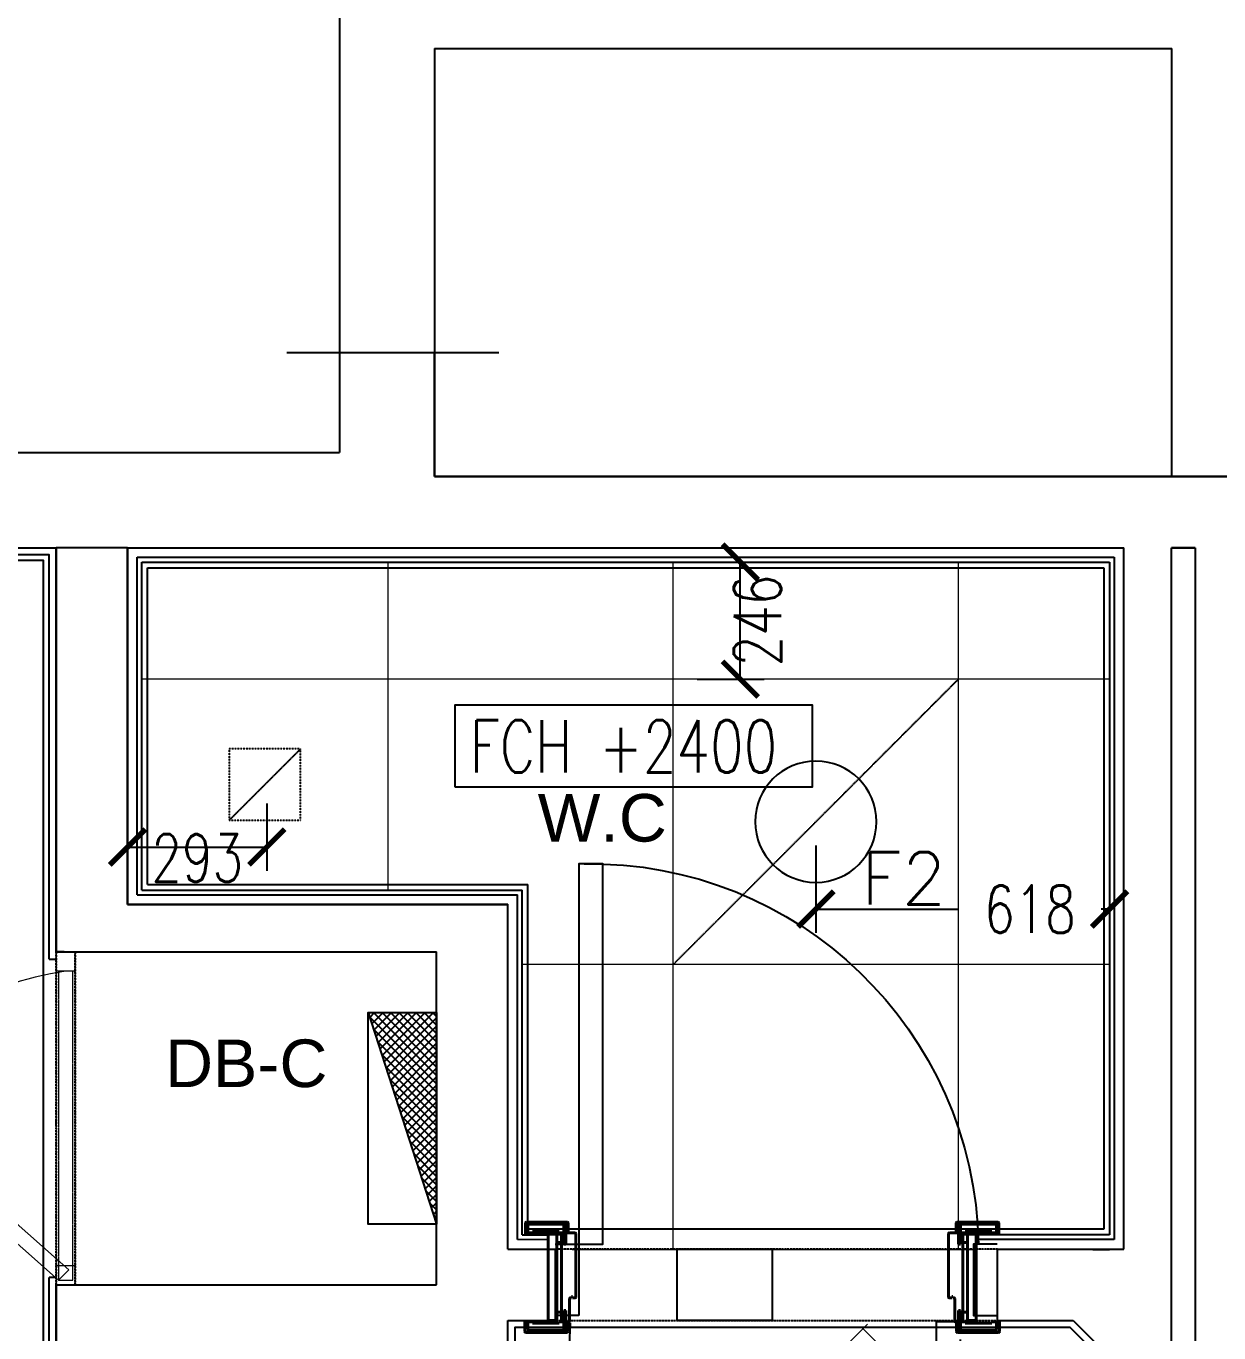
# Model space of a CAD drawing. Header units: millimetres. Extents: x 186805 to 449048, y 2167 to 51540.
# Drawn here: x 303435 to 305944, y 18431 to 21179 of the extents above; entities that cross this region are included whole.
import ezdxf
from ezdxf.enums import TextEntityAlignment as Align

# ---------------------------------------------------------------- set-up
doc = ezdxf.new("R2010")
doc.units = ezdxf.units.MM
for name, pattern in [('BA$0$DASHED', [0.75, 0.5, -0.25]), ('BC$0$DASHED', [0.75, 0.5, -0.25]), ('DASHED', [0.75, 0.5, -0.25]), ('HIDDEN2', [0.1875, 0.125, -0.0625]), ('TYPICAL.FLR HVAC DUCTING_xref(NID-R5-MO)$0$TYPICAL FLR.-HVAC_xref$0$HIDDEN', [0.375, 0.25, -0.125])]:
    doc.linetypes.add(name, pattern=pattern)
doc.layers.get('0').update_dxf_attribs({"linetype": 'CONTINUOUS'})
doc.layers.get('Defpoints').update_dxf_attribs({"linetype": 'CONTINUOUS'})
for name, color, linetype, lineweight in [('0-60x60-C', 3, 'CONTINUOUS', 13), ('1', 130, 'CONTINUOUS', 40), ('BA$0$0-door shower', 4, 'CONTINUOUS', 5), ('wall', 4, 'CONTINUOUS', 25)]:
    doc.layers.add(name, color=color, linetype=linetype, lineweight=lineweight)
for name, color, linetype in [('0TG-text', 4, 'CONTINUOUS'), ('A-ABOVE DOOR', 1, 'HIDDEN2'), ('a-door', 4, 'CONTINUOUS'), ('a-hatch shaft', 7, 'CONTINUOUS'), ('a-wall', 140, 'CONTINUOUS'), ('BC-TILES', 2, 'CONTINUOUS'), ('Carcass', 77, 'DASHED'), ('dimension', 7, 'CONTINUOUS'), ('DOOR', 3, 'CONTINUOUS'), ('E-ARMATUR', 2, 'CONTINUOUS'), ('E-POWER', 5, 'CONTINUOUS'), ('MEP', 16, 'CONTINUOUS'), ('SHADOW LINE', 151, 'CONTINUOUS'), ('TEXT', 3, 'CONTINUOUS')]:
    doc.layers.add(name, color=color, linetype=linetype)
doc.layers.add('D-ACC-150MM THICK', color=97, linetype='CONTINUOUS', true_color=0x309d2a)
doc.styles.add('BW.B$0$SAS', font='sanss___.ttf')
doc.styles.add('ROMANS_075', font='romans.shx', dxfattribs={"width": 0.75})
doc.dimstyles.new('ARCH_1-50B$0', dxfattribs={"dimscale": 1000, "dimtxt": 0.11, "dimasz": 0.075, "dimexe": 0.05, "dimexo": 0.05, "dimgap": 0.055, "dimtad": 0, "dimdec": 0, "dimrnd": 1, "dimzin": 12, "dimdsep": 46, "dimtxsty": 'ROMANS_075', "dimblk1": 'ARCHTICK', "dimblk2": 'ARCHTICK', "dimsah": 1, "dimcen": 0.07, "dimclrd": 9, "dimclre": 9, "dimadec": 0, "dimazin": 0, "dimtfac": 1, "dimtdec": 0, "dimtofl": 0, "dimtmove": 0, "dimatfit": 3, "dimldrblk": 'ARCHTICK', "dimfxl": 0.05, "dimtolj": 1, "dimtzin": 12, "dimarcsym": 0})

# ---------------------------------------------------------------- blocks, each defined once
blk = doc.blocks.new('A$C7C4A1575')
at = {"layer": 'A-ABOVE DOOR', "color": 8}
for p, q in [((74049.4, 33075), (74979.4, 33075)), ((72999.4, 33000), (72999.4, 32300)), ((72999.4, 33000), (72999.4, 32300)), ((72999.4, 33000), (72999.4, 32300)), ((73039.4, 33000), (73039.4, 32300)), ((74979.4, 32925), (74049.4, 32925))]:
    blk.add_line(p, q, dxfattribs=at)
at = {"layer": 'a-door', "color": 8}
for points in [[(74048.7, 32915), (74148.7, 32915), (74148.7, 32115), (74098.7, 32115), (74098.7, 33065)], [(74098.7, 33065), (74048.7, 33065)], [(74978.7, 32915), (74928.7, 32915), (74928.7, 33065), (74978.7, 33065)]]:
    blk.add_lwpolyline(points, dxfattribs=at)
blk.add_arc((74123.3, 32931.1), 816.3, 269.0247, 358.8665, dxfattribs=at)
at = {"layer": 'a-wall', "color": 8}
for p, q in [((75138.8, 33075), (76428.8, 34365)), ((72999.4, 33455), (72999.4, 33000)), ((73949.4, 33150), (73949.4, 33075)), ((75345.1, 33139.8), (75345.1, 31450)), ((75395.1, 31450), (75395.1, 33119.1)), ((73949.4, 33075), (74049.4, 33075)), ((74049.4, 33075), (74049.4, 32925)), ((74979.4, 33075), (74979.4, 32925)), ((74979.4, 33075), (75138.8, 33075)), ((72999.4, 33000), (73799.4, 33000)), ((73799.4, 33000), (73799.4, 32300)), ((73949.4, 32925), (73949.4, 32200)), ((73949.4, 32925), (74049.4, 32925)), ((74979.4, 32925), (75245.1, 32925)), ((75245.1, 32925), (75245.1, 31450)), ((72999.4, 32300), (72999.4, 31450)), ((72999.4, 32300), (73799.4, 32300)), ((73149.4, 32200), (73149.4, 31450)), ((73149.4, 32200), (73949.4, 32200)), ((72777.6, 31450), (72999.4, 31450)), ((73149.4, 31450), (75245.1, 31450)), ((75345.1, 31450), (75395.1, 31450)), ((73795.1, 30400), (73795.1, 31300)), ((73795.1, 31300), (75346.1, 31300)), ((75346.1, 31300), (75346.1, 30400)), ((72777.6, 31250), (73595.1, 31250)), ((73595.1, 29890), (73595.1, 31250)), ((73795.1, 30400), (75346.1, 30400))]:
    blk.add_line(p, q, dxfattribs=at)
blk = doc.blocks.new('A$C32DD6ECA')
at = {"layer": '0-60x60-C', "color": 16, "xscale": 0.0418312498368323, "yscale": 0.0418312498368323, "zscale": 0.0418312498368323, "rotation": 180}
blk.add_blockref('A$C7C4A1575', (4397.08, 2202.64), dxfattribs=at)
blk = doc.blocks.new('_ArchTick')
at = {"color": 0, "linetype": 'ByBlock', "const_width": 0.15}
blk.add_lwpolyline([(-0.5, -0.5), (0.5, 0.5)], dxfattribs=at)
blk = doc.blocks.new('*D140')
at = {"layer": 'Defpoints', "color": 0, "transparency": 16777216}
for p in [(-571499.7, -202844.1), (-571358.7, -202844.1), (-571499.7, -203090.4)]:
    blk.add_point(p, dxfattribs=at)
at = {"layer": 'dimension', "color": 9, "lineweight": -2, "transparency": 16777216}
for p, q in [((-571449.7, -202844.1), (-571308.7, -202844.1)), ((-571358.7, -203090.4), (-571358.7, -202844.1)), ((-571449.7, -203090.4), (-571308.7, -203090.4))]:
    blk.add_line(p, q, dxfattribs=at)
at = {"layer": 'dimension', "color": 9, "lineweight": -2, "transparency": 16777216, "xscale": 75, "yscale": 75, "zscale": 75}
for p, rotation in [((-571358.7, -202844.1), 90), ((-571358.7, -203090.4), 270)]:
    blk.add_blockref('_ArchTick', p, dxfattribs=dict(at, rotation=rotation))
at = {"layer": 'dimension', "color": 0, "transparency": 16777216, "insert": (-571322.4, -202967.2), "char_height": 100, "attachment_point": 5, "rotation": 90, "style": 'ROMANS_075'}
blk.add_mtext('\\A1;246', dxfattribs=at)
blk = doc.blocks.new('*D161')
at = {"layer": 'Defpoints', "color": 0, "transparency": 16777216}
for p in [(-571199.7, -203390.4), (-570581.9, -203478.2), (-570581.9, -203574.2)]:
    blk.add_point(p, dxfattribs=at)
at = {"layer": 'dimension', "color": 9, "lineweight": -2, "transparency": 16777216}
for p, q in [((-571199.7, -203440.4), (-571199.7, -203624.2)), ((-570581.9, -203528.2), (-570581.9, -203624.2)), ((-571199.7, -203574.2), (-570899, -203574.2)), ((-570581.9, -203574.2), (-570599.7, -203574.2))]:
    blk.add_line(p, q, dxfattribs=at)
at = {"layer": 'dimension', "color": 9, "lineweight": -2, "transparency": 16777216, "xscale": 75, "yscale": 75, "zscale": 75, "rotation": 180}
blk.add_blockref('_ArchTick', (-571199.7, -203574.2), dxfattribs=at)
at = {"layer": 'dimension', "color": 9, "lineweight": -2, "transparency": 16777216, "xscale": 75, "yscale": 75, "zscale": 75}
blk.add_blockref('_ArchTick', (-570581.9, -203574.2), dxfattribs=at)
at = {"layer": 'dimension', "color": 0, "transparency": 16777216, "insert": (-570749.3, -203574.2), "char_height": 100, "attachment_point": 5, "style": 'ROMANS_075'}
blk.add_mtext('\\A1;618', dxfattribs=at)
blk = doc.blocks.new('f44')
at = {"layer": 'E-ARMATUR', "color": 16}
blk.add_circle((0, 0), 127.5, dxfattribs=at)
blk = doc.blocks.new('PANO')
at = {"layer": 'E-POWER'}
h = blk.add_hatch(dxfattribs=at)
h.set_pattern_fill('ANSI37', color=256, scale=100, angle=90, style=0)
h.set_pattern_definition([(315, (172775.662, 383044.559), (8.83883476, 8.83883476), []), (45, (172775.662, 383044.559), (-8.83883476, 8.83883476), [])])
h.paths.add_polyline_path([(222.5, -144), (222.5, -73.3), (4, -73.3)])
h.paths.add_polyline_path([(222.5, -73.3), (222.5, 0), (-222.5, 0), (4, -73.3)])
blk.add_line((222.5, -144), (-222.5, 0), dxfattribs=at)
blk.add_lwpolyline([(-222.5, 0), (-222.5, -144), (222.5, -144), (222.5, 0)], close=True, dxfattribs=at)
blk = doc.blocks.new('*D118')
at = {"layer": 'Defpoints', "color": 0, "transparency": 16777216}
for p in [(-572354.9, -203301.6), (-572647.6, -203314.1), (-572354.9, -203443.6)]:
    blk.add_point(p, dxfattribs=at)
at = {"layer": 'dimension', "color": 9, "lineweight": -2, "transparency": 16777216}
for p, q in [((-572647.6, -203364.1), (-572647.6, -203493.6)), ((-572354.9, -203351.6), (-572354.9, -203493.6)), ((-572647.6, -203443.6), (-572354.9, -203443.6))]:
    blk.add_line(p, q, dxfattribs=at)
at = {"layer": 'dimension', "color": 9, "lineweight": -2, "transparency": 16777216, "xscale": 75, "yscale": 75, "zscale": 75, "rotation": 180}
blk.add_blockref('_ArchTick', (-572647.6, -203443.6), dxfattribs=at)
at = {"layer": 'dimension', "color": 9, "lineweight": -2, "transparency": 16777216, "xscale": 75, "yscale": 75, "zscale": 75}
blk.add_blockref('_ArchTick', (-572354.9, -203443.6), dxfattribs=at)
at = {"layer": 'dimension', "color": 0, "transparency": 16777216, "insert": (-572501.3, -203466.4), "char_height": 100, "attachment_point": 5, "style": 'ROMANS_075'}
blk.add_mtext('\\A1;293', dxfattribs=at)
blk = doc.blocks.new('A$C35C014DB')
at = {"color": 9}
for p, q in [((8907.8, 16332.9), (8922.8, 16332.9)), ((8922.8, 15662.9), (8907.8, 15662.9))]:
    blk.add_line(p, q, dxfattribs=at)
for points in [[(8907.8, 16332.9), (8907.8, 17182.9), (7333.6, 17182.9), (7333.6, 13282.9), (7283.6, 13282.9), (7283.6, 11279.4), (6233.6, 10229.4), (6233.6, 8512.9), (7749.1, 8512.9), (8983.6, 7278.4), (8983.6, 3762.9)], [(11357, 3762.9), (15053.5, 7459.4), (14222.6, 8290.2), (14434.7, 8502.3), (13326.5, 9610.6), (13114.4, 9398.4), (12772.5, 9740.3), (12984.6, 9952.4), (12157.3, 10779.8), (11945.2, 10567.6), (11605.8, 10907), (11817.9, 11119.2), (9594.6, 13342.5), (9382.5, 13130.4), (8907.8, 13605), (8907.8, 15662.9)]]:
    blk.add_lwpolyline(points, dxfattribs=at)
blk.add_lwpolyline([(10619.9, 12571.7), (12331.1, 14282.9), (11056.1, 15557.9), (9887.8, 15557.9), (9887.8, 15482.9), (9087.8, 15482.9), (9087.8, 14103.8), (9241, 13950.6), (9382.5, 14092), (9863.3, 13611.2), (9721.9, 13469.8)], close=True, dxfattribs=at)
at = {"layer": '0-60x60-C', "color": 1}
for p, q in [((9620.7, 16477.9), (9620.7, 17167.9)), ((10220.7, 15721.7), (10220.7, 17167.9)), ((10820.7, 15721.7), (10820.7, 17167.9)), ((11138.6, 16921.7), (9102.8, 16921.7)), ((11138.6, 16321.7), (9902.8, 16321.7)), ((10857.8, 15721.7), (10007.8, 15721.7)), ((11103.6, 15721.7), (11138.6, 15721.7)), ((10629.2, 15565), (9136.4, 14072.2)), ((10617.7, 15557.9), (12111.9, 14063.7))]:
    blk.add_line(p, q, dxfattribs=at)
at = {"layer": '1', "color": 8}
for p, q in [((9909.8, 15777.6), (9909.8, 15754.6)), ((9997.8, 15779.6), (9911.8, 15779.6)), ((9990.8, 15775.1), (9916.8, 15775.1)), ((9990.8, 15757.1), (9990.8, 15775.1)), ((9992.8, 15775.1), (9990.8, 15775.1)), ((9990.8, 15775.1), (9990.8, 15735.1)), ((9999.8, 15757.1), (9999.8, 15777.6)), ((10815.8, 15757.1), (10815.8, 15777.6)), ((10817.8, 15779.6), (10903.8, 15779.6)), ((10822.8, 15775.1), (10824.8, 15775.1)), ((10824.8, 15757.1), (10824.8, 15775.1)), ((10824.8, 15775.1), (10898.8, 15775.1)), ((10824.8, 15775.1), (10824.8, 15735.1)), ((10905.8, 15777.6), (10905.8, 15754.6)), ((9909.8, 15754.6), (9985.8, 15754.6)), ((9914.8, 15773.1), (9914.8, 15757.1)), ((9914.8, 15757.1), (9924.8, 15757.1)), ((9924.8, 15757.1), (9924.8, 15760.1)), ((9924.8, 15760.1), (9980.8, 15760.1)), ((9957.8, 15754.6), (9975.8, 15754.6)), ((9957.8, 15572.6), (9957.8, 15754.6)), ((9975.8, 15754.6), (9975.8, 15572.6)), ((9980.8, 15760.1), (9980.8, 15757.1)), ((9980.8, 15757.1), (9990.8, 15757.1)), ((9990.8, 15757.1), (9985.8, 15757.1)), ((9985.8, 15757.1), (9985.8, 15722.1)), ((9990.8, 15733.1), (9990.8, 15757.1)), ((9994.8, 15735.1), (9994.8, 15773.1)), ((10013.8, 15757.1), (9994.8, 15757.1)), ((9994.8, 15757.1), (9994.8, 15733.1)), ((10015.8, 15622.1), (10015.8, 15755.1)), ((10799.8, 15622.1), (10799.8, 15755.1)), ((10801.8, 15757.1), (10820.8, 15757.1)), ((10820.8, 15735.1), (10820.8, 15773.1)), ((10820.8, 15757.1), (10820.8, 15733.1)), ((10834.8, 15757.1), (10824.8, 15757.1)), ((10824.8, 15733.1), (10824.8, 15757.1)), ((10824.8, 15757.1), (10829.8, 15757.1)), ((10829.8, 15757.1), (10829.8, 15722.1)), ((10905.8, 15754.6), (10829.8, 15754.6)), ((10890.8, 15760.1), (10834.8, 15760.1)), ((10834.8, 15760.1), (10834.8, 15757.1)), ((10857.8, 15754.6), (10839.8, 15754.6)), ((10839.8, 15754.6), (10839.8, 15572.6)), ((10857.8, 15572.6), (10857.8, 15754.6)), ((10890.8, 15757.1), (10890.8, 15760.1)), ((10900.8, 15757.1), (10890.8, 15757.1)), ((10900.8, 15773.1), (10900.8, 15757.1)), ((9975.8, 15736.6), (9985.8, 15736.6)), ((9985.8, 15590.6), (9985.8, 15736.6)), ((9990.8, 15735.1), (9994.8, 15735.1)), ((9994.8, 15733.1), (9990.8, 15733.1)), ((10824.8, 15735.1), (10820.8, 15735.1)), ((10820.8, 15733.1), (10824.8, 15733.1)), ((10839.8, 15736.6), (10829.8, 15736.6)), ((10829.8, 15590.6), (10829.8, 15736.6)), ((9985.8, 15717.1), (9985.8, 15650.1)), ((10829.8, 15717.1), (10829.8, 15650.1)), ((9985.8, 15645.1), (9985.8, 15650.1)), ((9985.8, 15645.1), (9985.8, 15610.1)), ((10829.8, 15645.1), (10829.8, 15650.1)), ((10829.8, 15645.1), (10829.8, 15610.1)), ((10002.8, 15572.1), (10002.8, 15618.1)), ((10004.8, 15620.1), (10006.6, 15620.1)), ((10006.6, 15621.1), (10006.6, 15623.1)), ((10008.7, 15623.1), (10006.6, 15623.1)), ((10006.6, 15620.1), (10006.6, 15621.1)), ((10008.7, 15622.1), (10008.7, 15623.1)), ((10008.7, 15620.1), (10008.7, 15622.1)), ((10008.7, 15620.1), (10013.8, 15620.1)), ((10807, 15620.1), (10801.8, 15620.1)), ((10807, 15622.1), (10807, 15623.1)), ((10807, 15623.1), (10809.1, 15623.1)), ((10807, 15620.1), (10807, 15622.1)), ((10809.1, 15621.1), (10809.1, 15623.1)), ((10809.1, 15620.1), (10809.1, 15621.1)), ((10810.8, 15620.1), (10809.1, 15620.1)), ((10812.8, 15572.1), (10812.8, 15618.1)), ((9975.8, 15590.6), (9985.8, 15590.6)), ((9985.8, 15605.1), (9985.8, 15570.1)), ((9990.8, 15570.1), (9990.8, 15594.1)), ((9990.8, 15594.1), (9994.8, 15594.1)), ((9990.8, 15592.1), (9994.8, 15592.1)), ((9990.8, 15552.1), (9990.8, 15592.1)), ((9994.8, 15594.1), (9994.8, 15570.1)), ((9994.8, 15592.1), (9994.8, 15554.1)), ((10824.8, 15594.1), (10820.8, 15594.1)), ((10820.8, 15594.1), (10820.8, 15570.1)), ((10824.8, 15592.1), (10820.8, 15592.1)), ((10820.8, 15592.1), (10820.8, 15554.1)), ((10824.8, 15570.1), (10824.8, 15594.1)), ((10824.8, 15552.1), (10824.8, 15592.1)), ((10829.8, 15605.1), (10829.8, 15570.1)), ((10839.8, 15590.6), (10829.8, 15590.6)), ((9908.8, 15549.6), (9908.8, 15572.6)), ((9914.8, 15554.1), (9914.8, 15570.1)), ((9914.8, 15570.1), (9924.8, 15570.1)), ((9924.8, 15570.1), (9924.8, 15567.1)), ((9924.8, 15567.1), (9980.8, 15567.1)), ((9975.8, 15572.6), (9957.8, 15572.6)), ((9980.8, 15567.1), (9980.8, 15570.1)), ((9980.8, 15570.1), (9990.8, 15570.1)), ((9985.8, 15570.1), (9990.8, 15570.1)), ((9990.8, 15570.1), (9990.8, 15552.1)), ((9994.8, 15570.1), (10000.8, 15570.1)), ((9998.8, 15570.1), (9998.8, 15549.6)), ((10820.8, 15570.1), (10814.8, 15570.1)), ((10816.8, 15570.1), (10816.8, 15549.6)), ((10829.8, 15570.1), (10824.8, 15570.1)), ((10834.8, 15570.1), (10824.8, 15570.1)), ((10824.8, 15570.1), (10824.8, 15552.1)), ((10834.8, 15567.1), (10834.8, 15570.1)), ((10890.8, 15567.1), (10834.8, 15567.1)), ((10839.8, 15572.6), (10857.8, 15572.6)), ((10890.8, 15570.1), (10890.8, 15567.1)), ((10900.8, 15570.1), (10890.8, 15570.1)), ((10900.8, 15554.1), (10900.8, 15570.1)), ((10906.8, 15549.6), (10906.8, 15572.6)), ((9996.8, 15547.6), (9910.8, 15547.6)), ((9990.8, 15552.1), (9916.8, 15552.1)), ((9992.8, 15552.1), (9990.8, 15552.1)), ((10818.8, 15547.6), (10904.8, 15547.6)), ((10822.8, 15552.1), (10824.8, 15552.1)), ((10824.8, 15552.1), (10898.8, 15552.1))]:
    blk.add_line(p, q, dxfattribs=at)
for centre, start, end in [((9911.8, 15777.6), 90, 180), ((9916.8, 15773.1), 90, 180), ((9992.8, 15773.1), 360, 90), ((9997.8, 15777.6), 360, 90), ((10817.8, 15777.6), 90, 180), ((10822.8, 15773.1), 90, 180), ((10898.8, 15773.1), 0, 90), ((10903.8, 15777.6), 0, 90), ((10013.8, 15755.1), 360, 90), ((10801.8, 15755.1), 90, 180), ((10004.8, 15618.1), 90, 180), ((10013.8, 15622.1), 270, 360), ((10801.8, 15622.1), 180, 270), ((10810.8, 15618.1), 0, 90), ((10000.8, 15572.1), 270, 360), ((10814.8, 15572.1), 180, 270), ((9910.8, 15549.6), 180, 270), ((9916.8, 15554.1), 180, 270), ((9992.8, 15554.1), 270, 360), ((9996.8, 15549.6), 270, 360), ((10818.8, 15549.6), 180, 270), ((10822.8, 15554.1), 180, 270), ((10898.8, 15554.1), 270, 0), ((10904.8, 15549.6), 270, 0)]:
    blk.add_arc(centre, 2, start, end, dxfattribs=at)
at = {"layer": 'A-ABOVE DOOR'}
for p, q in [((8922.8, 15647.9), (8922.8, 16347.9)), ((8922.8, 15647.9), (8922.8, 16347.9)), ((8962.8, 15647.9), (8962.8, 16347.9)), ((10902.8, 15722.9), (9972.8, 15722.9)), ((9972.8, 15572.9), (10902.8, 15572.9))]:
    blk.add_line(p, q, dxfattribs=at)
at = {"layer": 'a-door', "lineweight": -3}
for p, q in [((8939.1, 16347.9), (8922.8, 16347.9)), ((8922.8, 15983.6), (8922.8, 15996.6))]:
    blk.add_line(p, q, dxfattribs=at)
at = {"layer": 'a-hatch shaft', "color": 140}
for p, q in [((9718.6, 17347.9), (9718.6, 17608.3)), ((11418.6, 17347.9), (9718.6, 17347.9))]:
    blk.add_line(p, q, dxfattribs=at)
at = {"layer": 'BA$0$0-door shower'}
for points in [[(8962.8, 16347.9), (8922.8, 16347.9), (8922.8, 16307.9), (8962.8, 16307.9)], [(8962.8, 16347.9), (8922.8, 16347.9), (8922.8, 16307.9), (8962.8, 16307.9)], [(8510.6, 16066.9), (8489.4, 16045.7), (8927.8, 15657.9), (8949.1, 15679.2)], [(8962.8, 15687.9), (8922.8, 15687.9), (8922.8, 15647.9), (8962.8, 15647.9)], [(8962.8, 15687.9), (8922.8, 15687.9), (8922.8, 15647.9), (8962.8, 15647.9)]]:
    blk.add_lwpolyline(points, close=True, dxfattribs=at)
at = {"layer": 'BA$0$0-door shower', "linetype": 'BA$0$DASHED', "ltscale": 0.1}
blk.add_lwpolyline([(8957.8, 16307.3), (8927.8, 16307.3), (8927.8, 15657.9), (8957.8, 15657.9)], close=True, dxfattribs=at)
at = {"layer": 'BA$0$0-door shower'}
blk.add_arc((9048.1, 15605.6), 709.6, 98.5275, 140.5633, dxfattribs=at)
at = {"layer": 'BC-TILES', "color": 71}
for p, q in [((9092.8, 16467.9), (9092.8, 17177.9)), ((9092.8, 17177.9), (11148.6, 17177.9)), ((11148.6, 17177.9), (11148.6, 15742.9)), ((9092.8, 16467.9), (9892.8, 16467.9)), ((9892.8, 15742.9), (9892.8, 16467.9)), ((9959, 15742.7), (9892.8, 15742.9)), ((11148.6, 15742.9), (10857.8, 15742.9))]:
    blk.add_line(p, q, dxfattribs=at)
at = {"layer": 'BC-TILES'}
for p, q in [((9102.8, 16477.9), (9102.8, 17167.9)), ((9102.8, 17167.9), (11138.6, 17167.9)), ((11138.6, 17167.9), (11138.6, 15752.9)), ((9102.8, 16477.9), (9902.8, 16477.9)), ((9902.8, 15752.9), (9902.8, 16477.9)), ((11138.6, 15752.9), (10857.8, 15752.9))]:
    blk.add_line(p, q, dxfattribs=at)
at = {"layer": 'Carcass', "color": 2}
blk.add_line((10820.7, 16921.7), (10220.7, 16321.7), dxfattribs=at)
at = {"layer": 'D-ACC-150MM THICK'}
blk.add_line((9072.8, 17197.9), (8922.8, 17197.9), dxfattribs=at)
at = {"layer": 'dimension'}
blk.add_line((9902.8, 15752.9), (9957.8, 15752.9), dxfattribs=at)
at = {"layer": 'DOOR', "color": 8, "linetype": 'BC$0$DASHED', "ltscale": 150}
for p, q in [((10774.2, 15570.1), (10774.2, 14670.1)), ((10815.8, 15570.1), (10774.2, 15570.1)), ((10824.8, 14670.1), (10824.8, 15570.1))]:
    blk.add_line(p, q, dxfattribs=at)
blk.add_arc((10859.5, 15522.7), 856.9, 176.964, 264.2872, dxfattribs=at)
at = {"layer": 'MEP', "linetype": 'TYPICAL.FLR HVAC DUCTING_xref(NID-R5-MO)$0$TYPICAL FLR.-HVAC_xref$0$HIDDEN', "ltscale": 0.5}
blk.add_line((9286.8, 16624.8), (9436.8, 16774.8), dxfattribs=at)
blk.add_lwpolyline([(9436.8, 16774.8), (9286.8, 16774.8), (9286.8, 16624.8), (9436.8, 16624.8)], close=True, dxfattribs=at)
at = {"layer": 'MEP'}
for points in [[(9999.7, 15657.6, 0, 0, 0), (9999.7, 15731.5, 0, 0, 0), (9975.6, 15731.5, 0, 0, 0), (10022.5, 15783.4, 0, 0, 0), (9999.7, 15783.4, 0, 0, 0), (9999.7, 15846.1, 42, 0, 0), (9999.7, 15951.1, 0, 0, 0)], [(10005.7, 15249.7, 0, 0, 0), (10005.7, 15323.6, 0, 0, 0), (9981.7, 15323.6, 0, 0, 0), (10028.5, 15375.5, 0, 0, 0), (10005.7, 15375.5, 0, 0, 0), (10005.7, 15438.1, 42, 0, 0), (10005.7, 15543.1, 0, 0, 0)]]:
    blk.add_lwpolyline(points, format="xyseb", dxfattribs=at)
blk.add_lwpolyline([(10429, 15572.9), (10229, 15572.9), (10229, 15722.9), (10429, 15722.9)], close=True, dxfattribs=at)
at = {"layer": 'SHADOW LINE'}
for p, q in [((9114.8, 16489.9), (9114.8, 17155.9)), ((9114.8, 17155.9), (11126.6, 17155.9)), ((11126.6, 17155.9), (11126.6, 15764.9)), ((9114.8, 16489.9), (9914.8, 16489.9)), ((9914.8, 15764.9), (9914.8, 16489.9)), ((11126.6, 15764.9), (9914.8, 15764.9))]:
    blk.add_line(p, q, dxfattribs=at)
for points in [[(8895.8, 15662.9), (8895.8, 17170.9), (7345.6, 17170.9), (7345.6, 13270.9), (7295.6, 13270.9), (7295.6, 11274.4), (6245.6, 10224.4), (6245.6, 8524.9), (7754, 8524.9), (8995.6, 7283.4), (8995.6, 3774.9)], [(11352.1, 3774.9), (15036.5, 7459.4), (14205.6, 8290.2), (14417.8, 8502.3), (13326.5, 9593.6), (13114.4, 9381.5), (12755.5, 9740.3), (12967.7, 9952.4), (12157.3, 10762.8), (11945.2, 10550.7), (11588.8, 10907), (11801, 11119.2), (9594.6, 13325.5), (9382.5, 13113.4), (8895.8, 13600), (8895.8, 15662.9)]]:
    blk.add_lwpolyline(points, dxfattribs=at)
at = {"layer": 'TEXT', "color": 4}
blk.add_lwpolyline([(9761.3, 16694.9), (10513.8, 16694.9), (10513.8, 16866.7), (9761.3, 16866.7)], close=True, dxfattribs=at)
at = {"layer": 'wall'}
for p, q in [((9408, 17608.3), (9854.1, 17608.3)), ((9518.6, 17608.3), (9518.6, 17397.9)), ((9718.6, 17608.3), (9718.6, 17347.9)), ((8701.1, 17397.9), (9518.6, 17397.9)), ((9718.6, 17347.9), (11418.6, 17347.9)), ((8701.1, 17197.9), (8922.8, 17197.9)), ((8922.8, 16347.9), (8922.8, 17197.9)), ((9072.8, 17197.9), (11168.6, 17197.9)), ((9072.8, 16447.9), (9072.8, 17197.9)), ((11168.6, 15722.9), (11168.6, 17197.9)), ((11268.6, 15508.1), (11268.6, 17197.9)), ((11318.6, 17197.9), (11268.6, 17197.9)), ((11318.6, 17197.9), (11318.6, 15528.8)), ((9072.8, 16447.9), (9872.8, 16447.9)), ((9872.8, 15722.9), (9872.8, 16447.9)), ((8922.8, 16347.9), (9722.8, 16347.9)), ((9722.8, 15647.9), (9722.8, 16347.9)), ((9872.8, 15722.9), (9972.8, 15722.9)), ((9972.8, 15572.9), (9972.8, 15722.9)), ((10902.8, 15572.9), (10902.8, 15722.9)), ((10902.8, 15722.9), (11168.6, 15722.9)), ((8922.8, 15192.9), (8922.8, 15647.9)), ((8922.8, 15647.9), (9722.8, 15647.9)), ((9872.8, 15572.9), (9972.8, 15572.9)), ((9872.8, 15497.9), (9872.8, 15572.9)), ((10902.8, 15572.9), (11062.3, 15572.9)), ((11062.3, 15572.9), (12352.3, 14282.9))]:
    blk.add_line(p, q, dxfattribs=at)
at = {"layer": 'E-POWER', "xscale": -1, "rotation": 270}
blk.add_blockref('PANO', (9722.8, 15997.9), dxfattribs=at)
at = {"layer": 'MEP', "xscale": -1, "rotation": 180}
blk.add_blockref('f44', (10520.7, 16621.7), dxfattribs=at)
at = {"layer": '0TG-text', "style": 'BW.B$0$SAS'}
blk.add_text('W.C', height=100, dxfattribs=at).set_placement((10071.4, 16580), align=Align.CENTER)
blk.add_text('DB-C', height=100, dxfattribs=at).set_placement((9151.7, 16063.7))
at = {"layer": 'TEXT', "color": 2, "linetype": 'Continuous', "style": 'ROMANS_075'}
blk.add_text('F2', height=110, dxfattribs=at).set_placement((10616.2, 16447.8))
at = {"layer": 'TEXT', "color": 2, "linetype": 'Continuous', "insert": (9792.5, 16780), "char_height": 110, "attachment_point": 4, "style": 'ROMANS_075'}
blk.add_mtext('FCH +2400', dxfattribs=at)
at = {"layer": 'dimension'}
for base, p1, p2, angle, picture, middle in [((10361.7, 17167.9), (10220.7, 16921.7), (10220.7, 17167.9), 270, '*D140', (10398.1, 17044.8)), ((9365.5, 16568.4), (9072.8, 16697.9), (9365.5, 16710.4), 180, '*D118', (9219.2, 16545.6))]:
    dim = blk.add_linear_dim(base=base, p1=p1, p2=p2, angle=angle, dimstyle='ARCH_1-50B$0', override={"dimtxt": 0.1, "dimtmove": 2}, dxfattribs=at)
    dim.commit()
    dim.dimension.update_dxf_attribs({"geometry": picture, "text_midpoint": middle, "dimtype": 128, "insert": (581720.5, 220012)})
dim = blk.add_linear_dim(base=(11138.6, 16437.8), p1=(10520.7, 16621.7), p2=(11138.6, 16533.8), dimstyle='ARCH_1-50B$0', override={"dimtxt": 0.1, "dimtmove": 2}, dxfattribs=at)
dim.commit()
dim.dimension.update_dxf_attribs({"geometry": '*D161', "text_midpoint": (10971.1, 16437.8), "dimtype": 128, "insert": (581720.5, 220012)})

msp = doc.modelspace()

# ---------------------------------------------------------------- block references
at = {"linetype": 'ByBlock'}
msp.add_blockref('A$C35C014DB', (294575.3, 2884.3), dxfattribs=at)
at = {"layer": '0-60x60-C', "color": 16, "xscale": -23.90557308239969, "yscale": 23.90557308239969, "zscale": 23.90557308239969}
msp.add_blockref('A$C32DD6ECA', (335613.6, -1123), dxfattribs=at)

doc.saveas('drawing.dxf')
